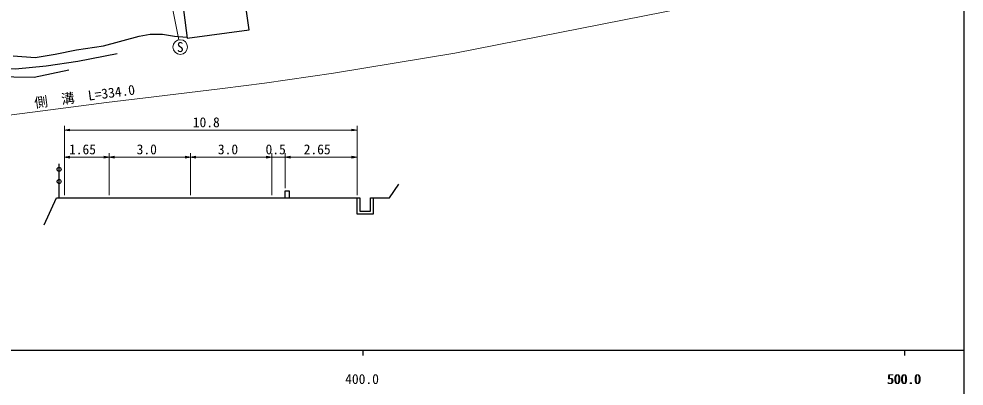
# Model space of a CAD drawing. Units: millimetres at full size, sheet at 1:1000, with parts at other scales. Extents: x 40000 to 680000, y 20000 to 380000.
# Drawn here: x 404491 to 579000, y 198357 to 266130 of the extents above; entities that cross this region are included whole.
import ezdxf
from ezdxf.enums import TextEntityAlignment as Align

# ---------------------------------------------------------------- set-up
doc = ezdxf.new("R2010")
doc.units = ezdxf.units.MM
doc.header["$LTSCALE"] = 1000
for name, color, linetype, lineweight in [('M-BGD', 7, 'Continuous', 25), ('M-BGD-HTXT', 7, 'Continuous', 13), ('M-STR-HTXT', 7, 'Continuous', 13), ('M-TTL-BAND', 7, 'Continuous', 25)]:
    doc.layers.add(name, color=color, linetype=linetype, lineweight=lineweight)
doc.styles.add('ＭＳ ゴシック', font='')
doc.styles.get('ＭＳ ゴシック').set_extended_font_data('MS Gothic')

# ---------------------------------------------------------------- blocks, each defined once
blk = doc.blocks.new('open_arrow')
at = {"color": 0, "linetype": 'Continuous', "lineweight": -2}
blk.add_lwpolyline([(7.5, 1.25), (0, 0), (7.5, -1.25)], dxfattribs=at)

msp = doc.modelspace()

# ---------------------------------------------------------------- linework, layer by layer
at = {"layer": 'M-BGD'}
msp.add_line((411915, 233118), (411915, 239368), dxfattribs=at)
msp.add_lwpolyline([(434523, 270690), (435557, 262548), (447015, 264125), (445851, 272345)], close=True, dxfattribs=at)
for points in [[(334281, 257575), (335712, 257730), (337219, 258696), (338920, 260357), (340466, 262521), (342129, 263989), (344062, 264877), (347347, 265032), (352179, 264800), (355775, 264993), (360684, 265380), (365129, 265496), (367449, 265496), (369691, 265148), (377461, 263177), (383470, 261049), (387452, 259464), (392639, 257802), (394494, 257493), (397510, 257030), (403849, 256914), (409510, 257455), (415347, 258344), (422614, 259735)], [(336831, 257535), (338532, 258153), (341200, 260046), (342243, 261051), (344215, 262055), (346689, 262751), (358985, 262521), (366443, 262133), (371173, 261590), (376314, 260740), (381765, 259620), (385901, 258808), (388646, 257688), (391043, 256799), (394367, 256065), (398171, 255599), (403583, 255444), (407332, 255367), (413711, 256758)], [(403418, 259327), (407471, 259027), (411170, 259647), (415153, 260397), (420118, 261172), (426683, 262962), (428747, 263344), (431023, 263318), (433247, 262930), (435523, 262775)], [(409165, 228118), (411415, 233118), (467415, 233118), (467415, 230618), (469415, 230618), (469415, 233118), (472915, 233118), (474665, 235618)], [(453665, 233118), (453665, 234368), (454415, 234368), (454415, 233118)], [(469915, 233118), (469915, 230118), (466915, 230118), (466915, 233118)]]:
    msp.add_lwpolyline(points, dxfattribs=at)
for centre in [(411915, 238368), (411915, 236118)]:
    msp.add_circle(centre, 375, dxfattribs=at)
at = {"layer": 'M-BGD-HTXT'}
msp.add_line((430001, 282153), (434008, 262255), dxfattribs=at)
msp.add_circle((434275, 260932), 1350, dxfattribs=at)
at = {"layer": 'M-STR-HTXT'}
for p, q in [((412915, 233618), (412915, 246368)), ((466915, 233618), (466915, 246368)), ((412915, 245618), (466915, 245618)), ((421165, 233618), (421165, 241368)), ((436165, 233618), (436165, 241368)), ((451165, 233618), (451165, 241368)), ((453665, 234868), (453665, 241368)), ((421165, 240618), (412915, 240618)), ((421165, 240618), (436165, 240618)), ((436165, 240618), (451165, 240618)), ((449165, 240618), (455665, 240618)), ((453665, 240618), (466915, 240618))]:
    msp.add_line(p, q, dxfattribs=at)
msp.add_lwpolyline([(570335, 276645), (484968, 259830), (462560, 256140), (449841, 254280), (442064, 253266), (429432, 251743), (420676, 250677), (410321, 249331), (401292, 248187), (396021, 247528), (391050, 246970), (384498, 246525), (379279, 246191), (371942, 245841), (357771, 245622), (235386, 247547)], dxfattribs=at)
at = {"layer": 'M-TTL-BAND'}
for p, q in [((579000, 20000), (579000, 370000)), ((40000, 205000), (579000, 205000)), ((468000, 205000), (468000, 204000)), ((568000, 205000), (568000, 204000))]:
    msp.add_line(p, q, dxfattribs=at)

# ---------------------------------------------------------------- block references
at = {"layer": 'M-STR-HTXT', "xscale": 133, "yscale": 133}
for p in [(412915, 245618), (412915, 240618), (421165, 240618), (436165, 240618), (453665, 240618), (453665, 240618)]:
    msp.add_blockref('open_arrow', p, dxfattribs=at)
at = {"layer": 'M-STR-HTXT', "xscale": 133, "yscale": 133, "rotation": 180}
for p in [(466915, 245618), (421165, 240618), (436165, 240618), (451165, 240618), (451165, 240618), (466915, 240618)]:
    msp.add_blockref('open_arrow', p, dxfattribs=at)

# ---------------------------------------------------------------- texts
at = {"layer": 'M-BGD-HTXT', "style": 'ＭＳ ゴシック'}
msp.add_text('S', height=1833, dxfattribs=at).set_placement((434275, 260932), align=Align.MIDDLE_CENTER)
at = {"layer": 'M-STR-HTXT', "style": 'ＭＳ ゴシック'}
msp.add_text('側\u3000溝\u3000L=334.0', height=1833, rotation=7.591, dxfattribs=at).set_placement((416812, 250411), align=Align.BOTTOM_CENTER)
for s, p in [('10.8', (439089, 247056)), ('1.65', (416228, 242056)), ('3.0', (428097, 242056)), ('3.0', (443097, 242056)), ('0.5', (451898, 242056)), ('2.65', (459560, 242056))]:
    msp.add_text(s, height=1833, dxfattribs=at).set_placement(p, align=Align.MIDDLE_CENTER)
at = {"layer": 'M-TTL-BAND', "style": 'ＭＳ ゴシック'}
for s, p in [('400.0', (467844, 198195)), ('500.0', (567844, 198195)), ('500.0', (568000, 198195))]:
    msp.add_text(s, height=1833, dxfattribs=at).set_placement(p, align=Align.BOTTOM_CENTER)

doc.saveas('drawing.dxf')
